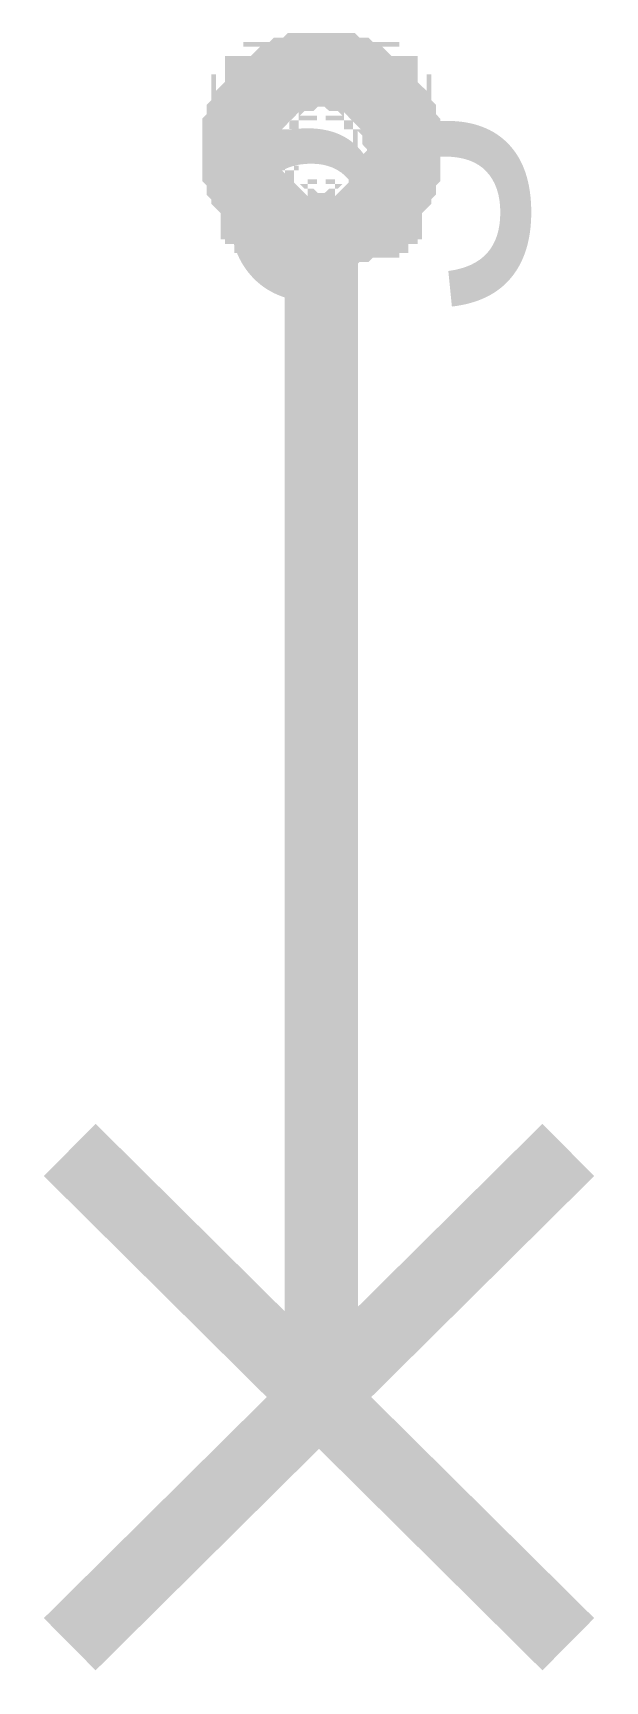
# Model space of a CAD drawing. Header units: inches. Extents: x 0 to 15, y 0 to 9.5.
# Drawn here: x 13.6521 to 13.7439, y 7.9541 to 8.2185 of the extents above; entities that cross this region are included whole.
import ezdxf

# ---------------------------------------------------------------- set-up
doc = ezdxf.new("R2010")
doc.units = ezdxf.units.IN
doc.header["$MEASUREMENT"] = 0
doc.layers.add('Sheet', color=255, linetype='Continuous')

msp = doc.modelspace()

# ---------------------------------------------------------------- linework, layer by layer
at = {"layer": 'Sheet'}
for points in [[(13.68515, 8.1994, 0.0118, 0.0118, 0), (13.68515, 8.20014, 0.0118, 0.0118, 0), (13.68515, 8.20087, 0.0118, 0.0118, 0), (13.68515, 8.20161, 0.0118, 0.0118, 0), (13.68515, 8.20234, 0.0118, 0.0118, 0), (13.68588, 8.20308, 0.0118, 0.0118, 0), (13.68588, 8.20308, 0.0118, 0.0118, 0), (13.68588, 8.20381, 0.0118, 0.0118, 0), (13.68588, 8.20455, 0.0118, 0.0118, 0), (13.68662, 8.20528, 0.0118, 0.0118, 0), (13.68662, 8.20601, 0.0118, 0.0118, 0), (13.68735, 8.20601, 0.0118, 0.0118, 0), (13.68735, 8.20675, 0.0118, 0.0118, 0), (13.68809, 8.20748, 0.0118, 0.0118, 0), (13.68809, 8.20748, 0.0118, 0.0118, 0), (13.68882, 8.20822, 0.0118, 0.0118, 0), (13.68882, 8.20895, 0.0118, 0.0118, 0), (13.68956, 8.20895, 0.0118, 0.0118, 0), (13.69029, 8.20969, 0.0118, 0.0118, 0), (13.69029, 8.20969, 0.0118, 0.0118, 0), (13.69102, 8.21042, 0.0118, 0.0118, 0), (13.69176, 8.21042, 0.0118, 0.0118, 0), (13.69176, 8.21115, 0.0118, 0.0118, 0), (13.69249, 8.21115, 0.0118, 0.0118, 0), (13.69323, 8.21189, 0.0118, 0.0118, 0), (13.69396, 8.21189, 0.0118, 0.0118, 0), (13.69469, 8.21189, 0.0118, 0.0118, 0), (13.69469, 8.21189, 0.0118, 0.0118, 0), (13.69543, 8.21262, 0.0118, 0.0118, 0), (13.69616, 8.21262, 0.0118, 0.0118, 0), (13.6969, 8.21262, 0.0118, 0.0118, 0), (13.69763, 8.21262, 0.0118, 0.0118, 0), (13.69837, 8.21262, 0.0118, 0.0118, 0)], [(13.69837, 8.21262, 0.0118, 0.0118, 0), (13.69763, 8.21262, 0.0118, 0.0118, 0), (13.6969, 8.21262, 0.0118, 0.0118, 0), (13.69616, 8.21262, 0.0118, 0.0118, 0), (13.69543, 8.21262, 0.0118, 0.0118, 0), (13.69469, 8.21189, 0.0118, 0.0118, 0), (13.69469, 8.21189, 0.0118, 0.0118, 0), (13.69396, 8.21189, 0.0118, 0.0118, 0), (13.69323, 8.21189, 0.0118, 0.0118, 0), (13.69249, 8.21115, 0.0118, 0.0118, 0), (13.69176, 8.21115, 0.0118, 0.0118, 0), (13.69176, 8.21042, 0.0118, 0.0118, 0), (13.69102, 8.21042, 0.0118, 0.0118, 0), (13.69029, 8.20969, 0.0118, 0.0118, 0), (13.69029, 8.20969, 0.0118, 0.0118, 0), (13.68956, 8.20895, 0.0118, 0.0118, 0), (13.68882, 8.20895, 0.0118, 0.0118, 0), (13.68882, 8.20822, 0.0118, 0.0118, 0), (13.68809, 8.20748, 0.0118, 0.0118, 0), (13.68809, 8.20748, 0.0118, 0.0118, 0), (13.68735, 8.20675, 0.0118, 0.0118, 0), (13.68735, 8.20601, 0.0118, 0.0118, 0), (13.68662, 8.20601, 0.0118, 0.0118, 0), (13.68662, 8.20528, 0.0118, 0.0118, 0), (13.68588, 8.20455, 0.0118, 0.0118, 0), (13.68588, 8.20381, 0.0118, 0.0118, 0), (13.68588, 8.20308, 0.0118, 0.0118, 0), (13.68588, 8.20308, 0.0118, 0.0118, 0), (13.68515, 8.20234, 0.0118, 0.0118, 0), (13.68515, 8.20161, 0.0118, 0.0118, 0), (13.68515, 8.20087, 0.0118, 0.0118, 0), (13.68515, 8.20014, 0.0118, 0.0118, 0), (13.68515, 8.1994, 0.0118, 0.0118, 0)], [(13.69837, 8.21262, 0.0118, 0.0118, 0), (13.69837, 8.21262, 0.0118, 0.0118, 0)], [(13.69837, 8.21262, 0.0118, 0.0118, 0), (13.6991, 8.21262, 0.0118, 0.0118, 0), (13.69983, 8.21262, 0.0118, 0.0118, 0), (13.70057, 8.21262, 0.0118, 0.0118, 0), (13.7013, 8.21262, 0.0118, 0.0118, 0), (13.70204, 8.21189, 0.0118, 0.0118, 0), (13.70204, 8.21189, 0.0118, 0.0118, 0), (13.70277, 8.21189, 0.0118, 0.0118, 0), (13.7035, 8.21189, 0.0118, 0.0118, 0), (13.70424, 8.21115, 0.0118, 0.0118, 0), (13.70497, 8.21115, 0.0118, 0.0118, 0), (13.70497, 8.21042, 0.0118, 0.0118, 0), (13.70571, 8.21042, 0.0118, 0.0118, 0), (13.70644, 8.20969, 0.0118, 0.0118, 0), (13.70644, 8.20969, 0.0118, 0.0118, 0), (13.70718, 8.20895, 0.0118, 0.0118, 0), (13.70791, 8.20895, 0.0118, 0.0118, 0), (13.70791, 8.20822, 0.0118, 0.0118, 0), (13.70864, 8.20748, 0.0118, 0.0118, 0), (13.70864, 8.20748, 0.0118, 0.0118, 0), (13.70938, 8.20675, 0.0118, 0.0118, 0), (13.70938, 8.20601, 0.0118, 0.0118, 0), (13.71011, 8.20601, 0.0118, 0.0118, 0), (13.71011, 8.20528, 0.0118, 0.0118, 0), (13.71085, 8.20455, 0.0118, 0.0118, 0), (13.71085, 8.20381, 0.0118, 0.0118, 0), (13.71085, 8.20308, 0.0118, 0.0118, 0), (13.71085, 8.20308, 0.0118, 0.0118, 0), (13.71158, 8.20234, 0.0118, 0.0118, 0), (13.71158, 8.20161, 0.0118, 0.0118, 0), (13.71158, 8.20087, 0.0118, 0.0118, 0), (13.71158, 8.20014, 0.0118, 0.0118, 0), (13.71158, 8.1994, 0.0118, 0.0118, 0)], [(13.71158, 8.1994, 0.0118, 0.0118, 0), (13.71158, 8.20014, 0.0118, 0.0118, 0), (13.71158, 8.20087, 0.0118, 0.0118, 0), (13.71158, 8.20161, 0.0118, 0.0118, 0), (13.71158, 8.20234, 0.0118, 0.0118, 0), (13.71085, 8.20308, 0.0118, 0.0118, 0), (13.71085, 8.20308, 0.0118, 0.0118, 0), (13.71085, 8.20381, 0.0118, 0.0118, 0), (13.71085, 8.20455, 0.0118, 0.0118, 0), (13.71011, 8.20528, 0.0118, 0.0118, 0), (13.71011, 8.20601, 0.0118, 0.0118, 0), (13.70938, 8.20601, 0.0118, 0.0118, 0), (13.70938, 8.20675, 0.0118, 0.0118, 0), (13.70864, 8.20748, 0.0118, 0.0118, 0), (13.70864, 8.20748, 0.0118, 0.0118, 0), (13.70791, 8.20822, 0.0118, 0.0118, 0), (13.70791, 8.20895, 0.0118, 0.0118, 0), (13.70718, 8.20895, 0.0118, 0.0118, 0), (13.70644, 8.20969, 0.0118, 0.0118, 0), (13.70644, 8.20969, 0.0118, 0.0118, 0), (13.70571, 8.21042, 0.0118, 0.0118, 0), (13.70497, 8.21042, 0.0118, 0.0118, 0), (13.70497, 8.21115, 0.0118, 0.0118, 0), (13.70424, 8.21115, 0.0118, 0.0118, 0), (13.7035, 8.21189, 0.0118, 0.0118, 0), (13.70277, 8.21189, 0.0118, 0.0118, 0), (13.70204, 8.21189, 0.0118, 0.0118, 0), (13.70204, 8.21189, 0.0118, 0.0118, 0), (13.7013, 8.21262, 0.0118, 0.0118, 0), (13.70057, 8.21262, 0.0118, 0.0118, 0), (13.69983, 8.21262, 0.0118, 0.0118, 0), (13.6991, 8.21262, 0.0118, 0.0118, 0), (13.69837, 8.21262, 0.0118, 0.0118, 0)], [(13.69837, 8.18692, 0.0118, 0.0118, 0), (13.69763, 8.18692, 0.0118, 0.0118, 0), (13.6969, 8.18692, 0.0118, 0.0118, 0), (13.69616, 8.18692, 0.0118, 0.0118, 0), (13.69543, 8.18692, 0.0118, 0.0118, 0), (13.69469, 8.18765, 0.0118, 0.0118, 0), (13.69469, 8.18765, 0.0118, 0.0118, 0), (13.69396, 8.18765, 0.0118, 0.0118, 0), (13.69323, 8.18765, 0.0118, 0.0118, 0), (13.69249, 8.18839, 0.0118, 0.0118, 0), (13.69176, 8.18839, 0.0118, 0.0118, 0), (13.69176, 8.18912, 0.0118, 0.0118, 0), (13.69102, 8.18912, 0.0118, 0.0118, 0), (13.69029, 8.18912, 0.0118, 0.0118, 0), (13.69029, 8.18986, 0.0118, 0.0118, 0), (13.68956, 8.19059, 0.0118, 0.0118, 0), (13.68882, 8.19059, 0.0118, 0.0118, 0), (13.68882, 8.19133, 0.0118, 0.0118, 0), (13.68809, 8.19133, 0.0118, 0.0118, 0), (13.68809, 8.19206, 0.0118, 0.0118, 0), (13.68735, 8.1928, 0.0118, 0.0118, 0), (13.68735, 8.1928, 0.0118, 0.0118, 0), (13.68662, 8.19353, 0.0118, 0.0118, 0), (13.68662, 8.19426, 0.0118, 0.0118, 0), (13.68588, 8.195, 0.0118, 0.0118, 0), (13.68588, 8.195, 0.0118, 0.0118, 0), (13.68588, 8.19573, 0.0118, 0.0118, 0), (13.68588, 8.19647, 0.0118, 0.0118, 0), (13.68515, 8.1972, 0.0118, 0.0118, 0), (13.68515, 8.19794, 0.0118, 0.0118, 0), (13.68515, 8.19794, 0.0118, 0.0118, 0), (13.68515, 8.19867, 0.0118, 0.0118, 0), (13.68515, 8.1994, 0.0118, 0.0118, 0)], [(13.68515, 8.1994, 0.0118, 0.0118, 0), (13.68515, 8.1994, 0.0118, 0.0118, 0)], [(13.68515, 8.1994, 0.0118, 0.0118, 0), (13.68515, 8.19867, 0.0118, 0.0118, 0), (13.68515, 8.19794, 0.0118, 0.0118, 0), (13.68515, 8.19794, 0.0118, 0.0118, 0), (13.68515, 8.1972, 0.0118, 0.0118, 0), (13.68588, 8.19647, 0.0118, 0.0118, 0), (13.68588, 8.19573, 0.0118, 0.0118, 0), (13.68588, 8.195, 0.0118, 0.0118, 0), (13.68588, 8.195, 0.0118, 0.0118, 0), (13.68662, 8.19426, 0.0118, 0.0118, 0), (13.68662, 8.19353, 0.0118, 0.0118, 0), (13.68735, 8.1928, 0.0118, 0.0118, 0), (13.68735, 8.1928, 0.0118, 0.0118, 0), (13.68809, 8.19206, 0.0118, 0.0118, 0), (13.68809, 8.19133, 0.0118, 0.0118, 0), (13.68882, 8.19133, 0.0118, 0.0118, 0), (13.68882, 8.19059, 0.0118, 0.0118, 0), (13.68956, 8.19059, 0.0118, 0.0118, 0), (13.69029, 8.18986, 0.0118, 0.0118, 0), (13.69029, 8.18912, 0.0118, 0.0118, 0), (13.69102, 8.18912, 0.0118, 0.0118, 0), (13.69176, 8.18912, 0.0118, 0.0118, 0), (13.69176, 8.18839, 0.0118, 0.0118, 0), (13.69249, 8.18839, 0.0118, 0.0118, 0), (13.69323, 8.18765, 0.0118, 0.0118, 0), (13.69396, 8.18765, 0.0118, 0.0118, 0), (13.69469, 8.18765, 0.0118, 0.0118, 0), (13.69469, 8.18765, 0.0118, 0.0118, 0), (13.69543, 8.18692, 0.0118, 0.0118, 0), (13.69616, 8.18692, 0.0118, 0.0118, 0), (13.6969, 8.18692, 0.0118, 0.0118, 0), (13.69763, 8.18692, 0.0118, 0.0118, 0), (13.69837, 8.18692, 0.0118, 0.0118, 0)], [(13.71158, 8.1994, 0.0118, 0.0118, 0), (13.71158, 8.19867, 0.0118, 0.0118, 0), (13.71158, 8.19794, 0.0118, 0.0118, 0), (13.71158, 8.19794, 0.0118, 0.0118, 0), (13.71158, 8.1972, 0.0118, 0.0118, 0), (13.71085, 8.19647, 0.0118, 0.0118, 0), (13.71085, 8.19573, 0.0118, 0.0118, 0), (13.71085, 8.195, 0.0118, 0.0118, 0), (13.71085, 8.195, 0.0118, 0.0118, 0), (13.71011, 8.19426, 0.0118, 0.0118, 0), (13.71011, 8.19353, 0.0118, 0.0118, 0), (13.70938, 8.1928, 0.0118, 0.0118, 0), (13.70938, 8.1928, 0.0118, 0.0118, 0), (13.70864, 8.19206, 0.0118, 0.0118, 0), (13.70864, 8.19133, 0.0118, 0.0118, 0), (13.70791, 8.19133, 0.0118, 0.0118, 0), (13.70791, 8.19059, 0.0118, 0.0118, 0), (13.70718, 8.19059, 0.0118, 0.0118, 0), (13.70644, 8.18986, 0.0118, 0.0118, 0), (13.70644, 8.18912, 0.0118, 0.0118, 0), (13.70571, 8.18912, 0.0118, 0.0118, 0), (13.70497, 8.18912, 0.0118, 0.0118, 0), (13.70497, 8.18839, 0.0118, 0.0118, 0), (13.70424, 8.18839, 0.0118, 0.0118, 0), (13.7035, 8.18765, 0.0118, 0.0118, 0), (13.70277, 8.18765, 0.0118, 0.0118, 0), (13.70204, 8.18765, 0.0118, 0.0118, 0), (13.70204, 8.18765, 0.0118, 0.0118, 0), (13.7013, 8.18692, 0.0118, 0.0118, 0), (13.70057, 8.18692, 0.0118, 0.0118, 0), (13.69983, 8.18692, 0.0118, 0.0118, 0), (13.6991, 8.18692, 0.0118, 0.0118, 0), (13.69837, 8.18692, 0.0118, 0.0118, 0)], [(13.69837, 8.18692, 0.0118, 0.0118, 0), (13.6991, 8.18692, 0.0118, 0.0118, 0), (13.69983, 8.18692, 0.0118, 0.0118, 0), (13.70057, 8.18692, 0.0118, 0.0118, 0), (13.7013, 8.18692, 0.0118, 0.0118, 0), (13.70204, 8.18765, 0.0118, 0.0118, 0), (13.70204, 8.18765, 0.0118, 0.0118, 0), (13.70277, 8.18765, 0.0118, 0.0118, 0), (13.7035, 8.18765, 0.0118, 0.0118, 0), (13.70424, 8.18839, 0.0118, 0.0118, 0), (13.70497, 8.18839, 0.0118, 0.0118, 0), (13.70497, 8.18912, 0.0118, 0.0118, 0), (13.70571, 8.18912, 0.0118, 0.0118, 0), (13.70644, 8.18912, 0.0118, 0.0118, 0), (13.70644, 8.18986, 0.0118, 0.0118, 0), (13.70718, 8.19059, 0.0118, 0.0118, 0), (13.70791, 8.19059, 0.0118, 0.0118, 0), (13.70791, 8.19133, 0.0118, 0.0118, 0), (13.70864, 8.19133, 0.0118, 0.0118, 0), (13.70864, 8.19206, 0.0118, 0.0118, 0), (13.70938, 8.1928, 0.0118, 0.0118, 0), (13.70938, 8.1928, 0.0118, 0.0118, 0), (13.71011, 8.19353, 0.0118, 0.0118, 0), (13.71011, 8.19426, 0.0118, 0.0118, 0), (13.71085, 8.195, 0.0118, 0.0118, 0), (13.71085, 8.195, 0.0118, 0.0118, 0), (13.71085, 8.19573, 0.0118, 0.0118, 0), (13.71085, 8.19647, 0.0118, 0.0118, 0), (13.71158, 8.1972, 0.0118, 0.0118, 0), (13.71158, 8.19794, 0.0118, 0.0118, 0), (13.71158, 8.19794, 0.0118, 0.0118, 0), (13.71158, 8.19867, 0.0118, 0.0118, 0), (13.71158, 8.1994, 0.0118, 0.0118, 0)], [(13.71158, 8.1994, 0.0118, 0.0118, 0), (13.71158, 8.1994, 0.0118, 0.0118, 0), (13.71158, 8.1994, 0.0118, 0.0118, 0), (13.71158, 8.1994, 0.0118, 0.0118, 0), (13.71158, 8.1994, 0.0118, 0.0118, 0), (13.71158, 8.1994, 0.0118, 0.0118, 0), (13.71158, 8.1994, 0.0118, 0.0118, 0), (13.71158, 8.1994, 0.0118, 0.0118, 0), (13.71158, 8.1994, 0.0118, 0.0118, 0), (13.71158, 8.1994, 0.0118, 0.0118, 0), (13.71158, 8.1994, 0.0118, 0.0118, 0), (13.71158, 8.1994, 0.0118, 0.0118, 0), (13.71158, 8.1994, 0.0118, 0.0118, 0), (13.71158, 8.1994, 0.0118, 0.0118, 0), (13.71158, 8.1994, 0.0118, 0.0118, 0), (13.71158, 8.1994, 0.0118, 0.0118, 0), (13.71158, 8.1994, 0.0118, 0.0118, 0), (13.71158, 8.1994, 0.0118, 0.0118, 0), (13.71158, 8.1994, 0.0118, 0.0118, 0), (13.71158, 8.1994, 0.0118, 0.0118, 0), (13.71158, 8.1994, 0.0118, 0.0118, 0), (13.71158, 8.1994, 0.0118, 0.0118, 0), (13.71158, 8.1994, 0.0118, 0.0118, 0), (13.71158, 8.1994, 0.0118, 0.0118, 0), (13.71158, 8.1994, 0.0118, 0.0118, 0), (13.71158, 8.1994, 0.0118, 0.0118, 0), (13.71158, 8.1994, 0.0118, 0.0118, 0), (13.71158, 8.1994, 0.0118, 0.0118, 0), (13.71158, 8.1994, 0.0118, 0.0118, 0), (13.71158, 8.1994, 0.0118, 0.0118, 0), (13.71158, 8.1994, 0.0118, 0.0118, 0), (13.71158, 8.1994, 0.0118, 0.0118, 0), (13.71158, 8.1994, 0.0118, 0.0118, 0)], [(13.71158, 8.1994, 0.0118, 0.0118, 0), (13.71158, 8.1994, 0.0118, 0.0118, 0)], [(13.69837, 8.18692, 0.0118, 0.0118, 0), (13.69837, 8.18692, 0.0118, 0.0118, 0)], [(13.69837, 8.09953, 0.0118, 0.0118, 0), (13.69837, 8.18472, 0.0118, 0.0118, 0)], [(13.69837, 8.09953, 0.0118, 0.0118, 0), (13.69837, 7.99965, 0.0118, 0.0118, 0)], [(13.69837, 8.09953, 0.0118, 0.0118, 0), (13.69837, 7.99965, 0.0118, 0.0118, 0)], [(13.65799, 7.96, 0.0118, 0.0118, 0), (13.73801, 8.03931, 0.0118, 0.0118, 0)], [(13.65799, 8.03931, 0.0118, 0.0118, 0), (13.73801, 7.96, 0.0118, 0.0118, 0)]]:
    msp.add_lwpolyline(points, format="xyseb", dxfattribs=at)

# ---------------------------------------------------------------- texts
msp.add_text('3', height=0.047, rotation=90, dxfattribs=at).set_placement((13.7314, 8.17223))

doc.saveas('drawing.dxf')
